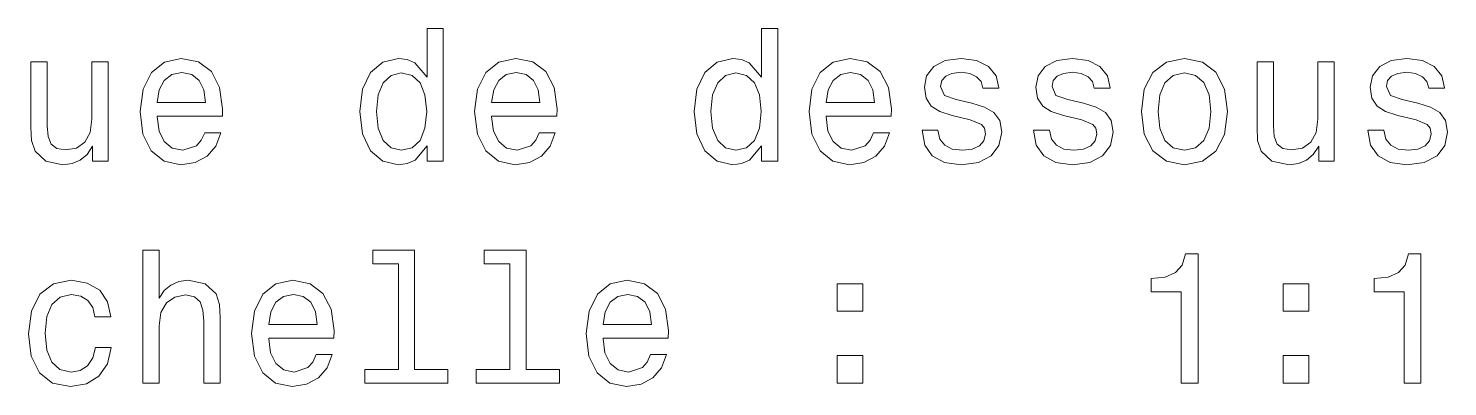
# Model space of a CAD drawing. Extents: x 218 to 1434, y 54 to 743.
# Drawn here: x 597.92 to 636.58, y 590.57 to 600.33 of the extents above; entities that cross this region are included whole.
import ezdxf

# ---------------------------------------------------------------- set-up
doc = ezdxf.new("R2010")
doc.units = 0

msp = doc.modelspace()

# ---------------------------------------------------------------- linework, layer by layer
at = {"color": 7, "lineweight": 13}
for points in [[(608.782, 597.132), (608.782, 596.713), (609.226, 596.713), (609.226, 600.334), (608.787, 600.334), (608.787, 599.008), (608.45, 599.391), (608.243, 599.482), (608.006, 599.517), (607.577, 599.417), (607.244, 599.134), (607.027, 598.68), (606.952, 598.07), (607.027, 597.46), (607.244, 597.001), (607.577, 596.713), (608.006, 596.618), (608.243, 596.653), (608.455, 596.744)], [(617.891, 597.132), (617.891, 596.713), (618.334, 596.713), (618.334, 600.334), (617.896, 600.334), (617.896, 599.008), (617.558, 599.391), (617.351, 599.482), (617.114, 599.517), (616.685, 599.417), (616.352, 599.134), (616.135, 598.68), (616.06, 598.07), (616.135, 597.46), (616.352, 597.001), (616.685, 596.713), (617.114, 596.618), (617.351, 596.653), (617.563, 596.744)], [(600.098, 599.422), (599.654, 599.422), (599.654, 597.858), (599.604, 597.495), (599.458, 597.233), (599.231, 597.072), (598.933, 597.021), (598.696, 597.061), (598.545, 597.182), (598.459, 597.389), (598.439, 597.682), (598.439, 599.422), (597.995, 599.422), (597.995, 597.641), (598.01, 597.283), (598.106, 596.986), (598.398, 596.713), (598.867, 596.618), (599.12, 596.653), (599.336, 596.744), (599.523, 596.9), (599.674, 597.127), (599.674, 596.713), (600.098, 596.713)], [(601.434, 597.939), (603.21, 597.939), (603.215, 598.146), (603.134, 598.726), (602.912, 599.159), (602.559, 599.422), (602.09, 599.517), (601.631, 599.417), (601.278, 599.134), (601.051, 598.675), (600.97, 598.07), (601.046, 597.45), (601.273, 596.996), (601.621, 596.713), (602.075, 596.618), (602.468, 596.683), (602.791, 596.855), (603.028, 597.127), (603.164, 597.49), (602.726, 597.49), (602.635, 597.288), (602.504, 597.137), (602.13, 597.016), (601.843, 597.072), (601.626, 597.248), (601.485, 597.535), (601.434, 597.924)], [(610.542, 597.939), (612.318, 597.939), (612.323, 598.146), (612.242, 598.726), (612.02, 599.159), (611.667, 599.422), (611.198, 599.517), (610.739, 599.417), (610.386, 599.134), (610.159, 598.675), (610.079, 598.07), (610.154, 597.45), (610.381, 596.996), (610.729, 596.713), (611.183, 596.618), (611.576, 596.683), (611.899, 596.855), (612.136, 597.127), (612.272, 597.49), (611.834, 597.49), (611.743, 597.288), (611.612, 597.137), (611.238, 597.016), (610.951, 597.072), (610.734, 597.248), (610.593, 597.535), (610.542, 597.924)], [(619.651, 597.939), (621.426, 597.939), (621.431, 598.146), (621.35, 598.726), (621.128, 599.159), (620.775, 599.422), (620.306, 599.517), (619.847, 599.417), (619.494, 599.134), (619.267, 598.675), (619.187, 598.07), (619.262, 597.45), (619.489, 596.996), (619.837, 596.713), (620.291, 596.618), (620.684, 596.683), (621.007, 596.855), (621.244, 597.127), (621.38, 597.49), (620.942, 597.49), (620.851, 597.288), (620.72, 597.137), (620.347, 597.016), (620.059, 597.072), (619.842, 597.248), (619.701, 597.535), (619.651, 597.924)], [(623.625, 598.292), (623.196, 598.393), (622.878, 598.509), (622.772, 598.746), (622.803, 598.912), (622.909, 599.033), (623.08, 599.109), (623.327, 599.139), (623.564, 599.109), (623.751, 599.018), (623.872, 598.882), (623.922, 598.701), (624.356, 598.701), (624.356, 598.711), (624.28, 599.038), (624.073, 599.296), (623.751, 599.457), (623.327, 599.517), (622.898, 599.457), (622.586, 599.291), (622.389, 599.043), (622.329, 598.731), (622.374, 598.428), (622.515, 598.216), (622.747, 598.065), (623.085, 597.959), (623.579, 597.838), (623.882, 597.712), (623.963, 597.611), (623.993, 597.46), (623.947, 597.273), (623.826, 597.132), (623.63, 597.041), (623.367, 597.011), (623.09, 597.041), (622.888, 597.147), (622.752, 597.319), (622.697, 597.556), (622.268, 597.556), (622.339, 597.152), (622.545, 596.86), (622.873, 596.683), (623.327, 596.618), (623.801, 596.683), (624.149, 596.86), (624.361, 597.142), (624.437, 597.51), (624.381, 597.828), (624.225, 598.045), (623.968, 598.186)], [(626.661, 598.292), (626.232, 598.393), (625.914, 598.509), (625.808, 598.746), (625.839, 598.912), (625.945, 599.033), (626.116, 599.109), (626.363, 599.139), (626.6, 599.109), (626.787, 599.018), (626.908, 598.882), (626.958, 598.701), (627.392, 598.701), (627.392, 598.711), (627.316, 599.038), (627.109, 599.296), (626.787, 599.457), (626.363, 599.517), (625.934, 599.457), (625.622, 599.291), (625.425, 599.043), (625.365, 598.731), (625.41, 598.428), (625.551, 598.216), (625.783, 598.065), (626.121, 597.959), (626.615, 597.838), (626.918, 597.712), (626.999, 597.611), (627.029, 597.46), (626.983, 597.273), (626.862, 597.132), (626.666, 597.041), (626.403, 597.011), (626.126, 597.041), (625.924, 597.147), (625.788, 597.319), (625.733, 597.556), (625.304, 597.556), (625.375, 597.152), (625.581, 596.86), (625.909, 596.683), (626.363, 596.618), (626.837, 596.683), (627.185, 596.86), (627.397, 597.142), (627.473, 597.51), (627.417, 597.828), (627.261, 598.045), (627.004, 598.186)], [(628.239, 598.065), (628.32, 597.45), (628.552, 596.996), (628.92, 596.713), (629.414, 596.618), (629.903, 596.713), (630.272, 596.991), (630.504, 597.445), (630.589, 598.065), (630.504, 598.68), (630.272, 599.139), (629.903, 599.417), (629.414, 599.517), (628.92, 599.417), (628.552, 599.134), (628.32, 598.68)], [(633.494, 599.422), (633.05, 599.422), (633.05, 597.858), (633, 597.495), (632.854, 597.233), (632.627, 597.072), (632.329, 597.021), (632.092, 597.061), (631.941, 597.182), (631.855, 597.389), (631.835, 597.682), (631.835, 599.422), (631.391, 599.422), (631.391, 597.641), (631.406, 597.283), (631.502, 596.986), (631.795, 596.713), (632.264, 596.618), (632.516, 596.653), (632.733, 596.744), (632.919, 596.9), (633.071, 597.127), (633.071, 596.713), (633.494, 596.713)], [(635.769, 598.292), (635.34, 598.393), (635.022, 598.509), (634.916, 598.746), (634.947, 598.912), (635.053, 599.033), (635.224, 599.109), (635.471, 599.139), (635.708, 599.109), (635.895, 599.018), (636.016, 598.882), (636.066, 598.701), (636.5, 598.701), (636.5, 598.711), (636.424, 599.038), (636.218, 599.296), (635.895, 599.457), (635.471, 599.517), (635.042, 599.457), (634.73, 599.291), (634.533, 599.043), (634.473, 598.731), (634.518, 598.428), (634.659, 598.216), (634.891, 598.065), (635.229, 597.959), (635.723, 597.838), (636.026, 597.712), (636.107, 597.611), (636.137, 597.46), (636.091, 597.273), (635.97, 597.132), (635.774, 597.041), (635.512, 597.011), (635.234, 597.041), (635.032, 597.147), (634.896, 597.319), (634.841, 597.556), (634.412, 597.556), (634.483, 597.152), (634.689, 596.86), (635.017, 596.683), (635.471, 596.618), (635.945, 596.683), (636.293, 596.86), (636.505, 597.142), (636.581, 597.51), (636.525, 597.828), (636.369, 598.045), (636.112, 598.186)], [(601.434, 598.312), (601.49, 598.66), (601.626, 598.917), (601.833, 599.074), (602.105, 599.129), (602.372, 599.074), (602.579, 598.917), (602.705, 598.66), (602.751, 598.312)], [(608.081, 599.119), (608.374, 599.048), (608.596, 598.852), (608.727, 598.524), (608.777, 598.07), (608.727, 597.611), (608.596, 597.283), (608.374, 597.082), (608.081, 597.016), (607.804, 597.082), (607.592, 597.283), (607.451, 597.616), (607.406, 598.07), (607.451, 598.519), (607.592, 598.847), (607.804, 599.048)], [(610.542, 598.312), (610.598, 598.66), (610.734, 598.917), (610.941, 599.074), (611.213, 599.129), (611.481, 599.074), (611.687, 598.917), (611.813, 598.66), (611.859, 598.312)], [(617.189, 599.119), (617.482, 599.048), (617.704, 598.852), (617.835, 598.524), (617.885, 598.07), (617.835, 597.611), (617.704, 597.283), (617.482, 597.082), (617.189, 597.016), (616.912, 597.082), (616.7, 597.283), (616.559, 597.616), (616.514, 598.07), (616.559, 598.519), (616.7, 598.847), (616.912, 599.048)], [(619.651, 598.312), (619.706, 598.66), (619.842, 598.917), (620.049, 599.074), (620.321, 599.129), (620.589, 599.074), (620.795, 598.917), (620.921, 598.66), (620.967, 598.312)], [(628.693, 598.07), (628.738, 598.524), (628.88, 598.852), (629.107, 599.054), (629.414, 599.124), (629.717, 599.054), (629.944, 598.857), (630.085, 598.524), (630.135, 598.07), (630.085, 597.611), (629.944, 597.278), (629.717, 597.077), (629.414, 597.011), (629.107, 597.077), (628.88, 597.278), (628.738, 597.611)], [(601.046, 590.667), (601.49, 590.667), (601.49, 592.23), (601.535, 592.588), (601.682, 592.85), (601.909, 593.012), (602.211, 593.072), (602.453, 593.022), (602.604, 592.886), (602.68, 592.659), (602.705, 592.356), (602.705, 590.667), (603.149, 590.667), (603.149, 592.447), (603.129, 592.805), (603.038, 593.102), (602.741, 593.375), (602.277, 593.471), (602.024, 593.435), (601.808, 593.34), (601.626, 593.188), (601.49, 592.981), (601.49, 594.288), (601.046, 594.288)], [(608.001, 593.914), (608.001, 591.04), (607.088, 591.04), (607.088, 590.667), (609.352, 590.667), (609.352, 591.04), (608.445, 591.04), (608.445, 594.288), (607.305, 594.288), (607.305, 593.914)], [(611.037, 593.914), (611.037, 591.04), (610.124, 591.04), (610.124, 590.667), (612.388, 590.667), (612.388, 591.04), (611.481, 591.04), (611.481, 594.288), (610.341, 594.288), (610.341, 593.914)], [(629.323, 590.667), (629.782, 590.667), (629.782, 594.192), (629.439, 594.192), (629.349, 593.884), (629.167, 593.677), (628.89, 593.556), (628.506, 593.516), (628.506, 593.158), (629.323, 593.158)], [(635.396, 590.667), (635.854, 590.667), (635.854, 594.192), (635.512, 594.192), (635.421, 593.884), (635.239, 593.677), (634.962, 593.556), (634.579, 593.516), (634.579, 593.158), (635.396, 593.158)], [(599.735, 592.477), (600.174, 592.477), (600.083, 592.881), (599.866, 593.198), (599.528, 593.395), (599.089, 593.471), (598.605, 593.37), (598.237, 593.087), (598.005, 592.628), (597.924, 592.013), (598, 591.403), (598.227, 590.949), (598.585, 590.667), (599.074, 590.571), (599.508, 590.646), (599.846, 590.858), (600.078, 591.191), (600.179, 591.635), (599.755, 591.635), (599.679, 591.352), (599.538, 591.141), (599.336, 591.01), (599.089, 590.969), (598.782, 591.035), (598.56, 591.237), (598.424, 591.564), (598.378, 592.028), (598.424, 592.482), (598.565, 592.81), (598.792, 593.012), (599.089, 593.082), (599.352, 593.037), (599.548, 592.921), (599.679, 592.729)], [(604.47, 591.892), (606.246, 591.892), (606.251, 592.099), (606.17, 592.679), (605.948, 593.113), (605.595, 593.375), (605.126, 593.471), (604.667, 593.37), (604.314, 593.087), (604.087, 592.628), (604.006, 592.023), (604.082, 591.403), (604.309, 590.949), (604.657, 590.667), (605.111, 590.571), (605.504, 590.636), (605.827, 590.808), (606.064, 591.08), (606.2, 591.443), (605.762, 591.443), (605.671, 591.242), (605.54, 591.09), (605.166, 590.969), (604.879, 591.025), (604.662, 591.201), (604.521, 591.489), (604.47, 591.877)], [(613.579, 591.892), (615.354, 591.892), (615.359, 592.099), (615.278, 592.679), (615.056, 593.113), (614.703, 593.375), (614.234, 593.471), (613.775, 593.37), (613.422, 593.087), (613.195, 592.628), (613.115, 592.023), (613.19, 591.403), (613.417, 590.949), (613.765, 590.667), (614.219, 590.571), (614.612, 590.636), (614.935, 590.808), (615.172, 591.08), (615.308, 591.443), (614.87, 591.443), (614.779, 591.242), (614.648, 591.09), (614.274, 590.969), (613.987, 591.025), (613.77, 591.201), (613.629, 591.489), (613.579, 591.877)], [(619.958, 592.623), (620.654, 592.623), (620.654, 593.375), (619.958, 593.375)], [(632.102, 592.623), (632.798, 592.623), (632.798, 593.375), (632.102, 593.375)], [(604.47, 592.265), (604.526, 592.613), (604.662, 592.871), (604.869, 593.027), (605.141, 593.082), (605.409, 593.027), (605.615, 592.871), (605.741, 592.613), (605.787, 592.265)], [(613.579, 592.265), (613.634, 592.613), (613.77, 592.871), (613.977, 593.027), (614.249, 593.082), (614.517, 593.027), (614.723, 592.871), (614.849, 592.613), (614.895, 592.265)], [(619.958, 590.667), (620.654, 590.667), (620.654, 591.418), (619.958, 591.418)], [(632.102, 590.667), (632.798, 590.667), (632.798, 591.418), (632.102, 591.418)]]:
    msp.add_lwpolyline(points, close=True, dxfattribs=at)

doc.saveas('drawing.dxf')
